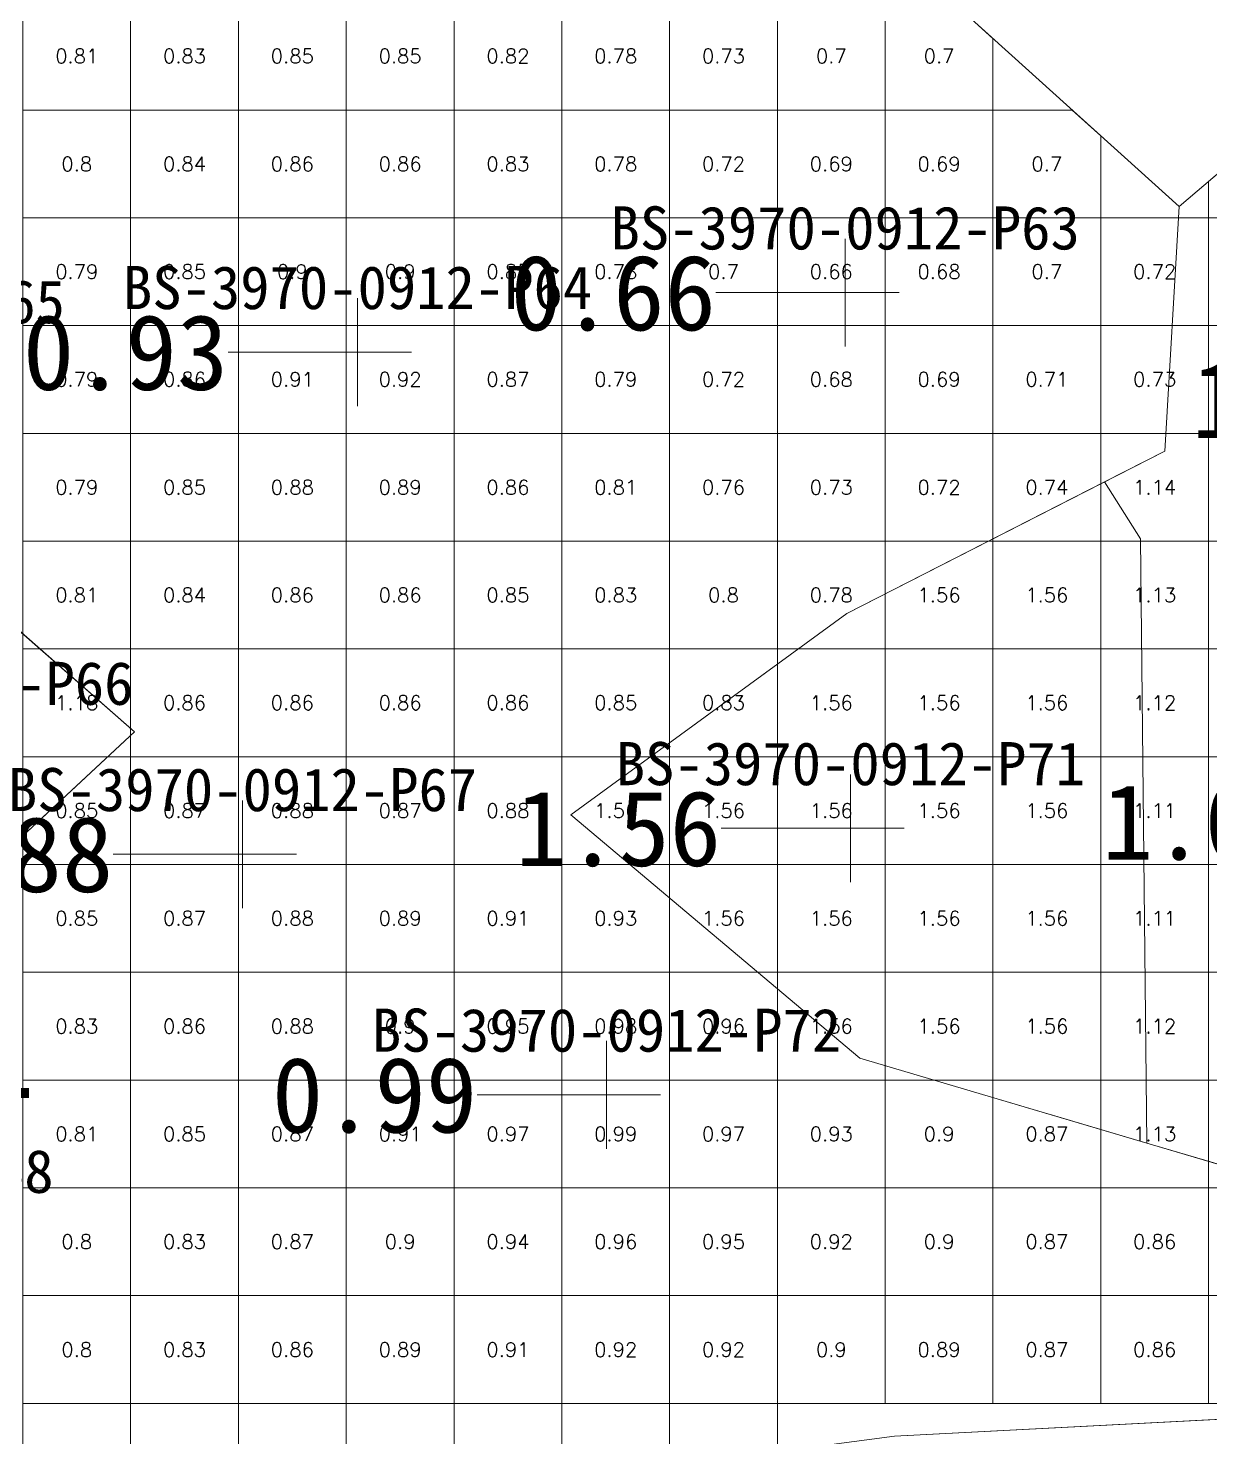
# Model space of a CAD drawing. Header units: inches. Extents: x 469759 to 470079, y 4349683 to 4349873.
# Drawn here: x 469912.99 to 469923.95, y 4349715.65 to 4349728.72 of the extents above; entities that cross this region are included whole.
import ezdxf
from ezdxf.enums import TextEntityAlignment as Align

# ---------------------------------------------------------------- set-up
doc = ezdxf.new("R2010")
doc.units = ezdxf.units.IN
doc.header["$MEASUREMENT"] = 0
for name, color, linetype, lineweight in [('0.500-1.000', 7, 'Continuous', 0), ('1.000-1.500', 7, 'Continuous', 0), ('1.500-3.000', 7, 'Continuous', 0), ('孔口文字', 7, 'Continuous', 0), ('点', 7, 'Continuous', 0), ('爆区方格网', 7, 'Continuous', 0), ('线条', 7, 'Continuous', 0), ('钻孔', 7, 'Continuous', 0)]:
    doc.layers.add(name, color=color, linetype=linetype, lineweight=lineweight)
doc.styles.add('3dmine_textStyle_1', font='txt.shx', dxfattribs={"height": 1, "bigfont": 'gbcbig.shx'})
doc.styles.add('3dmine_textStyle_2', font='arial.ttf', dxfattribs={"height": 1})
doc.styles.add('3dmine_textStyle_3', font='SimSun.ttf', dxfattribs={"height": 1})

msp = doc.modelspace()

# ---------------------------------------------------------------- hatches: boundary and pattern name
at = {"layer": '钻孔', "linetype": 'Continuous', "lineweight": 0, "true_color": 0x00ffff, "extrusion": (0, 1, 0)}
for points in [[(-469921.568, 3959.978), (-469920.568, 3959.978), (-469920.568, 3971.978), (-469921.568, 3971.978)], [(-469917.044, 3960.016), (-469916.044, 3960.016), (-469916.044, 3972.016), (-469917.044, 3972.016)], [(-469915.977, 3959.966), (-469914.977, 3959.966), (-469914.977, 3971.966), (-469915.977, 3971.966)], [(-469919.354, 3960.002), (-469918.354, 3960.002), (-469918.354, 3972.002), (-469919.354, 3972.002)]]:
    msp.add_hatch(color=4, dxfattribs=at).paths.add_polyline_path(points, flags=0)
at = {"layer": '钻孔', "linetype": 'Continuous', "lineweight": 0, "true_color": 0xff0000, "extrusion": (0, 1, 0)}
msp.add_hatch(color=1, dxfattribs=at).paths.add_polyline_path([(-469921.616, 3960.088), (-469920.616, 3960.088), (-469920.616, 3972.088), (-469921.616, 3972.088)], flags=0)

# ---------------------------------------------------------------- linework, layer by layer
at = {"color": 5, "linetype": 'Continuous', "lineweight": 0, "true_color": 0x0000ff}
msp.add_lwpolyline([(469915.764, 4349714.957), (469921.027, 4349715.653), (469925.145, 4349715.868), (469926.549, 4349712.881)], dxfattribs=at)
at = {"layer": '0.500-1.000', "color": 4, "linetype": 'Continuous', "lineweight": 0, "true_color": 0x00ffff}
for points in [[(469902.938, 4349715.24), (469902.991, 4349718.641), (469905.85, 4349718.712), (469907.908, 4349719.21), (469911.776, 4349720.145), (469912.026, 4349720.376), (469913.975, 4349722.189), (469912.874, 4349723.155), (469911.818, 4349724.082), (469905.264, 4349722.716), (469904.503, 4349722.558), (469904.876, 4349722.931), (469906.003, 4349724.058), (469908.152, 4349725.58), (469911.152, 4349728.58), (469912.241, 4349729.4), (469913.154, 4349730.088), (469916.154, 4349733.088), (469916.815, 4349734.154), (469917.687, 4349735.561), (469920.687, 4349738.561), (469925.874, 4349738.479)], [(469925.874, 4349738.479), (469922.963, 4349736.144), (469925.761, 4349733.349), (469925.965, 4349733.146), (469921.112, 4349729.369), (469922.115, 4349728.463), (469923.665, 4349727.062), (469923.534, 4349724.793), (469920.583, 4349723.287), (469919.533, 4349722.521), (469918.022, 4349721.419), (469920.703, 4349719.16), (469924.829, 4349717.94), (469928.233, 4349716.028), (469927.204, 4349715.975), (469921.027, 4349715.653), (469915.764, 4349714.957)]]:
    msp.add_lwpolyline(points, dxfattribs=at)
at = {"layer": '1.000-1.500', "color": 5, "linetype": 'Continuous', "lineweight": 0, "true_color": 0x0000ff}
msp.add_lwpolyline([(469949.512, 4349715.803), (469943.724, 4349715.656), (469941.95, 4349715.712), (469938.431, 4349715.822), (469933.569, 4349715.96), (469932.674, 4349715.972), (469928.233, 4349716.028), (469924.829, 4349717.94), (469923.957, 4349718.198), (469923.368, 4349718.372), (469923.307, 4349723.981), (469922.974, 4349724.507), (469923.534, 4349724.793), (469923.665, 4349727.062), (469925.873, 4349728.943), (469926.289, 4349729.298), (469925.965, 4349733.146), (469931.684, 4349735.18), (469932.001, 4349730.059)], dxfattribs=at)
at = {"layer": '1.000-1.500', "color": 1, "linetype": 'Continuous', "lineweight": 0, "true_color": 0xff0000}
msp.add_lwpolyline([(469913.975, 4349722.189), (469911.776, 4349720.145), (469909.238, 4349719.531), (469908.58, 4349723.407), (469911.818, 4349724.082), (469913.975, 4349722.189)], dxfattribs=at)
at = {"layer": '1.500-3.000', "color": 5, "linetype": 'Continuous', "lineweight": 0, "true_color": 0x0000ff}
msp.add_lwpolyline([(469923.307, 4349723.981), (469923.368, 4349718.372), (469920.703, 4349719.16), (469918.022, 4349721.419), (469920.583, 4349723.287), (469922.974, 4349724.507), (469923.307, 4349723.981)], dxfattribs=at)
at = {"layer": '点', "color": 138, "linetype": 'Continuous', "lineweight": 0, "true_color": 0x004c4c}
for points, elevation in [([(469920.568, 4349725.764), (469920.568, 4349726.764)], 3971.978), ([(469916.044, 4349725.211), (469916.044, 4349726.211)], 3972.016), ([(469921.068, 4349726.264), (469920.068, 4349726.264)], 3971.978), ([(469916.544, 4349725.711), (469915.544, 4349725.711)], 3972.016), ([(469920.616, 4349720.794), (469920.616, 4349721.794)], 3972.088), ([(469914.977, 4349720.553), (469914.977, 4349721.553)], 3971.966), ([(469921.116, 4349721.294), (469920.116, 4349721.294)], 3972.088), ([(469915.477, 4349721.053), (469914.477, 4349721.053)], 3971.966), ([(469918.354, 4349718.321), (469918.354, 4349719.321)], 3972.002), ([(469918.854, 4349718.821), (469917.854, 4349718.821)], 3972.002)]:
    msp.add_lwpolyline(points, dxfattribs=dict(at, elevation=elevation))
at = {"layer": '爆区方格网', "color": 4, "linetype": 'Continuous', "lineweight": 0, "true_color": 0x00ffff, "elevation": 3972.002}
for points in [[(469913.939, 4349727.958), (469912.939, 4349727.958), (469912.939, 4349728.958), (469913.939, 4349728.958), (469913.939, 4349727.958)], [(469914.939, 4349727.958), (469913.939, 4349727.958), (469913.939, 4349728.958), (469914.939, 4349728.958), (469914.939, 4349727.958)], [(469915.939, 4349727.958), (469914.939, 4349727.958), (469914.939, 4349728.958), (469915.939, 4349728.958), (469915.939, 4349727.958)], [(469916.939, 4349727.958), (469915.939, 4349727.958), (469915.939, 4349728.958), (469916.939, 4349728.958), (469916.939, 4349727.958)], [(469917.939, 4349727.958), (469916.939, 4349727.958), (469916.939, 4349728.958), (469917.939, 4349728.958), (469917.939, 4349727.958)], [(469918.939, 4349727.958), (469917.939, 4349727.958), (469917.939, 4349728.958), (469918.939, 4349728.958), (469918.939, 4349727.958)], [(469919.939, 4349727.958), (469918.939, 4349727.958), (469918.939, 4349728.958), (469919.939, 4349728.958), (469919.939, 4349727.958)], [(469920.939, 4349727.958), (469919.939, 4349727.958), (469919.939, 4349728.958), (469920.939, 4349728.958), (469920.939, 4349727.958)], [(469921.939, 4349728.622), (469921.939, 4349727.958), (469920.939, 4349727.958), (469920.939, 4349728.958), (469921.567, 4349728.958), (469921.939, 4349728.622)], [(469913.939, 4349726.958), (469912.939, 4349726.958), (469912.939, 4349727.958), (469913.939, 4349727.958), (469913.939, 4349726.958)], [(469914.939, 4349726.958), (469913.939, 4349726.958), (469913.939, 4349727.958), (469914.939, 4349727.958), (469914.939, 4349726.958)], [(469915.939, 4349726.958), (469914.939, 4349726.958), (469914.939, 4349727.958), (469915.939, 4349727.958), (469915.939, 4349726.958)], [(469916.939, 4349726.958), (469915.939, 4349726.958), (469915.939, 4349727.958), (469916.939, 4349727.958), (469916.939, 4349726.958)], [(469917.939, 4349726.958), (469916.939, 4349726.958), (469916.939, 4349727.958), (469917.939, 4349727.958), (469917.939, 4349726.958)], [(469918.939, 4349726.958), (469917.939, 4349726.958), (469917.939, 4349727.958), (469918.939, 4349727.958), (469918.939, 4349726.958)], [(469919.939, 4349726.958), (469918.939, 4349726.958), (469918.939, 4349727.958), (469919.939, 4349727.958), (469919.939, 4349726.958)], [(469920.939, 4349726.958), (469919.939, 4349726.958), (469919.939, 4349727.958), (469920.939, 4349727.958), (469920.939, 4349726.958)], [(469921.939, 4349726.958), (469920.939, 4349726.958), (469920.939, 4349727.958), (469921.939, 4349727.958), (469921.939, 4349726.958)], [(469922.939, 4349727.718), (469922.939, 4349726.958), (469921.939, 4349726.958), (469921.939, 4349727.958), (469922.673, 4349727.958), (469922.939, 4349727.718)], [(469913.939, 4349725.958), (469912.939, 4349725.958), (469912.939, 4349726.958), (469913.939, 4349726.958), (469913.939, 4349725.958)], [(469914.939, 4349725.958), (469913.939, 4349725.958), (469913.939, 4349726.958), (469914.939, 4349726.958), (469914.939, 4349725.958)], [(469915.939, 4349725.958), (469914.939, 4349725.958), (469914.939, 4349726.958), (469915.939, 4349726.958), (469915.939, 4349725.958)], [(469916.939, 4349725.958), (469915.939, 4349725.958), (469915.939, 4349726.958), (469916.939, 4349726.958), (469916.939, 4349725.958)], [(469917.939, 4349725.958), (469916.939, 4349725.958), (469916.939, 4349726.958), (469917.939, 4349726.958), (469917.939, 4349725.958)], [(469918.939, 4349725.958), (469917.939, 4349725.958), (469917.939, 4349726.958), (469918.939, 4349726.958), (469918.939, 4349725.958)], [(469919.939, 4349725.958), (469918.939, 4349725.958), (469918.939, 4349726.958), (469919.939, 4349726.958), (469919.939, 4349725.958)], [(469920.939, 4349725.958), (469919.939, 4349725.958), (469919.939, 4349726.958), (469920.939, 4349726.958), (469920.939, 4349725.958)], [(469921.939, 4349725.958), (469920.939, 4349725.958), (469920.939, 4349726.958), (469921.939, 4349726.958), (469921.939, 4349725.958)], [(469922.939, 4349725.958), (469921.939, 4349725.958), (469921.939, 4349726.958), (469922.939, 4349726.958), (469922.939, 4349725.958)], [(469923.939, 4349725.958), (469922.939, 4349725.958), (469922.939, 4349726.958), (469923.939, 4349726.958), (469923.939, 4349725.958)], [(469913.939, 4349724.958), (469912.939, 4349724.958), (469912.939, 4349725.958), (469913.939, 4349725.958), (469913.939, 4349724.958)], [(469914.939, 4349724.958), (469913.939, 4349724.958), (469913.939, 4349725.958), (469914.939, 4349725.958), (469914.939, 4349724.958)], [(469915.939, 4349724.958), (469914.939, 4349724.958), (469914.939, 4349725.958), (469915.939, 4349725.958), (469915.939, 4349724.958)], [(469916.939, 4349724.958), (469915.939, 4349724.958), (469915.939, 4349725.958), (469916.939, 4349725.958), (469916.939, 4349724.958)], [(469917.939, 4349724.958), (469916.939, 4349724.958), (469916.939, 4349725.958), (469917.939, 4349725.958), (469917.939, 4349724.958)], [(469918.939, 4349724.958), (469917.939, 4349724.958), (469917.939, 4349725.958), (469918.939, 4349725.958), (469918.939, 4349724.958)], [(469919.939, 4349724.958), (469918.939, 4349724.958), (469918.939, 4349725.958), (469919.939, 4349725.958), (469919.939, 4349724.958)], [(469920.939, 4349724.958), (469919.939, 4349724.958), (469919.939, 4349725.958), (469920.939, 4349725.958), (469920.939, 4349724.958)], [(469921.939, 4349724.958), (469920.939, 4349724.958), (469920.939, 4349725.958), (469921.939, 4349725.958), (469921.939, 4349724.958)], [(469922.939, 4349724.958), (469921.939, 4349724.958), (469921.939, 4349725.958), (469922.939, 4349725.958), (469922.939, 4349724.958)], [(469923.939, 4349724.958), (469922.939, 4349724.958), (469922.939, 4349725.958), (469923.939, 4349725.958), (469923.939, 4349724.958)], [(469913.939, 4349723.958), (469912.939, 4349723.958), (469912.939, 4349724.958), (469913.939, 4349724.958), (469913.939, 4349723.958)], [(469914.939, 4349723.958), (469913.939, 4349723.958), (469913.939, 4349724.958), (469914.939, 4349724.958), (469914.939, 4349723.958)], [(469915.939, 4349723.958), (469914.939, 4349723.958), (469914.939, 4349724.958), (469915.939, 4349724.958), (469915.939, 4349723.958)], [(469916.939, 4349723.958), (469915.939, 4349723.958), (469915.939, 4349724.958), (469916.939, 4349724.958), (469916.939, 4349723.958)], [(469917.939, 4349723.958), (469916.939, 4349723.958), (469916.939, 4349724.958), (469917.939, 4349724.958), (469917.939, 4349723.958)], [(469918.939, 4349723.958), (469917.939, 4349723.958), (469917.939, 4349724.958), (469918.939, 4349724.958), (469918.939, 4349723.958)], [(469919.939, 4349723.958), (469918.939, 4349723.958), (469918.939, 4349724.958), (469919.939, 4349724.958), (469919.939, 4349723.958)], [(469920.939, 4349723.958), (469919.939, 4349723.958), (469919.939, 4349724.958), (469920.939, 4349724.958), (469920.939, 4349723.958)], [(469921.939, 4349723.958), (469920.939, 4349723.958), (469920.939, 4349724.958), (469921.939, 4349724.958), (469921.939, 4349723.958)], [(469922.939, 4349723.958), (469921.939, 4349723.958), (469921.939, 4349724.958), (469922.939, 4349724.958), (469922.939, 4349723.958)], [(469913.939, 4349722.958), (469912.939, 4349722.958), (469912.939, 4349723.958), (469913.939, 4349723.958), (469913.939, 4349722.958)], [(469914.939, 4349722.958), (469913.939, 4349722.958), (469913.939, 4349723.958), (469914.939, 4349723.958), (469914.939, 4349722.958)], [(469915.939, 4349722.958), (469914.939, 4349722.958), (469914.939, 4349723.958), (469915.939, 4349723.958), (469915.939, 4349722.958)], [(469916.939, 4349722.958), (469915.939, 4349722.958), (469915.939, 4349723.958), (469916.939, 4349723.958), (469916.939, 4349722.958)], [(469917.939, 4349722.958), (469916.939, 4349722.958), (469916.939, 4349723.958), (469917.939, 4349723.958), (469917.939, 4349722.958)], [(469918.939, 4349722.958), (469917.939, 4349722.958), (469917.939, 4349723.958), (469918.939, 4349723.958), (469918.939, 4349722.958)], [(469919.939, 4349722.958), (469918.939, 4349722.958), (469918.939, 4349723.958), (469919.939, 4349723.958), (469919.939, 4349722.958)], [(469920.939, 4349722.958), (469919.939, 4349722.958), (469919.939, 4349723.958), (469920.939, 4349723.958), (469920.939, 4349722.958)], [(469914.939, 4349721.958), (469913.939, 4349721.958), (469913.939, 4349722.958), (469914.939, 4349722.958), (469914.939, 4349721.958)], [(469915.939, 4349721.958), (469914.939, 4349721.958), (469914.939, 4349722.958), (469915.939, 4349722.958), (469915.939, 4349721.958)], [(469916.939, 4349721.958), (469915.939, 4349721.958), (469915.939, 4349722.958), (469916.939, 4349722.958), (469916.939, 4349721.958)], [(469917.939, 4349721.958), (469916.939, 4349721.958), (469916.939, 4349722.958), (469917.939, 4349722.958), (469917.939, 4349721.958)], [(469918.939, 4349721.958), (469917.939, 4349721.958), (469917.939, 4349722.958), (469918.939, 4349722.958), (469918.939, 4349721.958)], [(469919.939, 4349721.958), (469918.939, 4349721.958), (469918.939, 4349722.958), (469919.939, 4349722.958), (469919.939, 4349721.958)], [(469913.939, 4349720.958), (469912.939, 4349720.958), (469912.939, 4349721.958), (469913.939, 4349721.958), (469913.939, 4349720.958)], [(469914.939, 4349720.958), (469913.939, 4349720.958), (469913.939, 4349721.958), (469914.939, 4349721.958), (469914.939, 4349720.958)], [(469915.939, 4349720.958), (469914.939, 4349720.958), (469914.939, 4349721.958), (469915.939, 4349721.958), (469915.939, 4349720.958)], [(469916.939, 4349720.958), (469915.939, 4349720.958), (469915.939, 4349721.958), (469916.939, 4349721.958), (469916.939, 4349720.958)], [(469917.939, 4349720.958), (469916.939, 4349720.958), (469916.939, 4349721.958), (469917.939, 4349721.958), (469917.939, 4349720.958)], [(469913.939, 4349719.958), (469912.939, 4349719.958), (469912.939, 4349720.958), (469913.939, 4349720.958), (469913.939, 4349719.958)], [(469914.939, 4349719.958), (469913.939, 4349719.958), (469913.939, 4349720.958), (469914.939, 4349720.958), (469914.939, 4349719.958)], [(469915.939, 4349719.958), (469914.939, 4349719.958), (469914.939, 4349720.958), (469915.939, 4349720.958), (469915.939, 4349719.958)], [(469916.939, 4349719.958), (469915.939, 4349719.958), (469915.939, 4349720.958), (469916.939, 4349720.958), (469916.939, 4349719.958)], [(469917.939, 4349719.958), (469916.939, 4349719.958), (469916.939, 4349720.958), (469917.939, 4349720.958), (469917.939, 4349719.958)], [(469918.939, 4349719.958), (469917.939, 4349719.958), (469917.939, 4349720.958), (469918.939, 4349720.958), (469918.939, 4349719.958)], [(469913.939, 4349718.958), (469912.939, 4349718.958), (469912.939, 4349719.958), (469913.939, 4349719.958), (469913.939, 4349718.958)], [(469914.939, 4349718.958), (469913.939, 4349718.958), (469913.939, 4349719.958), (469914.939, 4349719.958), (469914.939, 4349718.958)], [(469915.939, 4349718.958), (469914.939, 4349718.958), (469914.939, 4349719.958), (469915.939, 4349719.958), (469915.939, 4349718.958)], [(469916.939, 4349718.958), (469915.939, 4349718.958), (469915.939, 4349719.958), (469916.939, 4349719.958), (469916.939, 4349718.958)], [(469917.939, 4349718.958), (469916.939, 4349718.958), (469916.939, 4349719.958), (469917.939, 4349719.958), (469917.939, 4349718.958)], [(469918.939, 4349718.958), (469917.939, 4349718.958), (469917.939, 4349719.958), (469918.939, 4349719.958), (469918.939, 4349718.958)], [(469919.939, 4349718.958), (469918.939, 4349718.958), (469918.939, 4349719.958), (469919.939, 4349719.958), (469919.939, 4349718.958)], [(469913.939, 4349717.958), (469912.939, 4349717.958), (469912.939, 4349718.958), (469913.939, 4349718.958), (469913.939, 4349717.958)], [(469914.939, 4349717.958), (469913.939, 4349717.958), (469913.939, 4349718.958), (469914.939, 4349718.958), (469914.939, 4349717.958)], [(469915.939, 4349717.958), (469914.939, 4349717.958), (469914.939, 4349718.958), (469915.939, 4349718.958), (469915.939, 4349717.958)], [(469916.939, 4349717.958), (469915.939, 4349717.958), (469915.939, 4349718.958), (469916.939, 4349718.958), (469916.939, 4349717.958)], [(469917.939, 4349717.958), (469916.939, 4349717.958), (469916.939, 4349718.958), (469917.939, 4349718.958), (469917.939, 4349717.958)], [(469918.939, 4349717.958), (469917.939, 4349717.958), (469917.939, 4349718.958), (469918.939, 4349718.958), (469918.939, 4349717.958)], [(469919.939, 4349717.958), (469918.939, 4349717.958), (469918.939, 4349718.958), (469919.939, 4349718.958), (469919.939, 4349717.958)], [(469920.939, 4349717.958), (469919.939, 4349717.958), (469919.939, 4349718.958), (469920.939, 4349718.958), (469920.939, 4349717.958)], [(469921.939, 4349717.958), (469920.939, 4349717.958), (469920.939, 4349718.958), (469921.939, 4349718.958), (469921.939, 4349717.958)], [(469922.939, 4349718.499), (469922.461, 4349718.641), (469922.461, 4349718.641), (469922.939, 4349718.499), (469922.939, 4349717.958), (469921.939, 4349717.958), (469921.939, 4349718.958), (469922.939, 4349718.958), (469922.939, 4349718.499)], [(469913.939, 4349716.958), (469912.939, 4349716.958), (469912.939, 4349717.958), (469913.939, 4349717.958), (469913.939, 4349716.958)], [(469914.939, 4349716.958), (469913.939, 4349716.958), (469913.939, 4349717.958), (469914.939, 4349717.958), (469914.939, 4349716.958)], [(469915.939, 4349716.958), (469914.939, 4349716.958), (469914.939, 4349717.958), (469915.939, 4349717.958), (469915.939, 4349716.958)], [(469916.939, 4349716.958), (469915.939, 4349716.958), (469915.939, 4349717.958), (469916.939, 4349717.958), (469916.939, 4349716.958)], [(469917.939, 4349716.958), (469916.939, 4349716.958), (469916.939, 4349717.958), (469917.939, 4349717.958), (469917.939, 4349716.958)], [(469918.939, 4349716.958), (469917.939, 4349716.958), (469917.939, 4349717.958), (469918.939, 4349717.958), (469918.939, 4349716.958)], [(469919.939, 4349716.958), (469918.939, 4349716.958), (469918.939, 4349717.958), (469919.939, 4349717.958), (469919.939, 4349716.958)], [(469920.939, 4349716.958), (469919.939, 4349716.958), (469919.939, 4349717.958), (469920.939, 4349717.958), (469920.939, 4349716.958)], [(469921.939, 4349716.958), (469920.939, 4349716.958), (469920.939, 4349717.958), (469921.939, 4349717.958), (469921.939, 4349716.958)], [(469922.939, 4349716.958), (469921.939, 4349716.958), (469921.939, 4349717.958), (469922.939, 4349717.958), (469922.939, 4349716.958)], [(469923.939, 4349716.958), (469922.939, 4349716.958), (469922.939, 4349717.958), (469923.939, 4349717.958), (469923.939, 4349716.958)], [(469924.939, 4349716.958), (469923.939, 4349716.958), (469923.939, 4349717.958), (469924.939, 4349717.958), (469924.939, 4349716.958)], [(469913.939, 4349715.958), (469912.939, 4349715.958), (469912.939, 4349716.958), (469913.939, 4349716.958), (469913.939, 4349715.958)], [(469914.939, 4349715.958), (469913.939, 4349715.958), (469913.939, 4349716.958), (469914.939, 4349716.958), (469914.939, 4349715.958)], [(469915.939, 4349715.958), (469914.939, 4349715.958), (469914.939, 4349716.958), (469915.939, 4349716.958), (469915.939, 4349715.958)], [(469916.939, 4349715.958), (469915.939, 4349715.958), (469915.939, 4349716.958), (469916.939, 4349716.958), (469916.939, 4349715.958)], [(469917.939, 4349715.958), (469916.939, 4349715.958), (469916.939, 4349716.958), (469917.939, 4349716.958), (469917.939, 4349715.958)], [(469918.939, 4349715.958), (469917.939, 4349715.958), (469917.939, 4349716.958), (469918.939, 4349716.958), (469918.939, 4349715.958)], [(469919.939, 4349715.958), (469918.939, 4349715.958), (469918.939, 4349716.958), (469919.939, 4349716.958), (469919.939, 4349715.958)], [(469920.939, 4349715.958), (469919.939, 4349715.958), (469919.939, 4349716.958), (469920.939, 4349716.958), (469920.939, 4349715.958)], [(469921.939, 4349715.958), (469920.939, 4349715.958), (469920.939, 4349716.958), (469921.939, 4349716.958), (469921.939, 4349715.958)], [(469922.939, 4349715.958), (469921.939, 4349715.958), (469921.939, 4349716.958), (469922.939, 4349716.958), (469922.939, 4349715.958)], [(469923.939, 4349715.958), (469922.939, 4349715.958), (469922.939, 4349716.958), (469923.939, 4349716.958), (469923.939, 4349715.958)], [(469924.939, 4349715.958), (469923.939, 4349715.958), (469923.939, 4349716.958), (469924.939, 4349716.958), (469924.939, 4349715.958)], [(469913.939, 4349714.969), (469912.939, 4349714.985), (469912.939, 4349715.958), (469913.939, 4349715.958), (469913.939, 4349714.969)], [(469914.939, 4349714.962), (469914.033, 4349714.968), (469913.939, 4349714.969), (469913.939, 4349715.958), (469914.939, 4349715.958), (469914.939, 4349714.962)], [(469915.939, 4349714.98), (469915.771, 4349714.958), (469915.599, 4349714.958), (469915.275, 4349714.96), (469914.939, 4349714.962), (469914.939, 4349715.958), (469915.939, 4349715.958), (469915.939, 4349714.98)], [(469916.939, 4349715.112), (469915.939, 4349714.98), (469915.939, 4349715.958), (469916.939, 4349715.958), (469916.939, 4349715.112)], [(469917.939, 4349715.245), (469916.939, 4349715.112), (469916.939, 4349715.958), (469917.939, 4349715.958), (469917.939, 4349715.245)], [(469918.939, 4349715.377), (469917.939, 4349715.245), (469917.939, 4349715.958), (469918.939, 4349715.958), (469918.939, 4349715.377)], [(469919.939, 4349715.509), (469918.939, 4349715.377), (469918.939, 4349715.958), (469919.939, 4349715.958), (469919.939, 4349715.509)]]:
    msp.add_lwpolyline(points, dxfattribs=at)
at = {"layer": '爆区方格网', "color": 5, "linetype": 'Continuous', "lineweight": 0, "true_color": 0x0000ff}
for points, elevation in [([(469924.939, 4349726.958), (469923.939, 4349726.958), (469923.939, 4349727.295), (469924.717, 4349727.958), (469924.939, 4349727.958), (469924.939, 4349726.958)], 3972.167), ([(469924.939, 4349725.958), (469923.939, 4349725.958), (469923.939, 4349726.958), (469924.939, 4349726.958), (469924.939, 4349725.958)], 3972.167), ([(469924.939, 4349724.958), (469923.939, 4349724.958), (469923.939, 4349725.958), (469924.939, 4349725.958), (469924.939, 4349724.958)], 3972.167), ([(469923.939, 4349723.958), (469922.939, 4349723.958), (469922.939, 4349724.958), (469923.939, 4349724.958), (469923.939, 4349723.958)], 3972.167), ([(469924.939, 4349723.958), (469923.939, 4349723.958), (469923.939, 4349724.958), (469924.939, 4349724.958), (469924.939, 4349723.958)], 3972.167), ([(469921.939, 4349722.958), (469920.939, 4349722.958), (469920.939, 4349723.958), (469921.939, 4349723.958), (469921.939, 4349722.958)], 3972.088), ([(469922.939, 4349722.958), (469921.939, 4349722.958), (469921.939, 4349723.958), (469922.939, 4349723.958), (469922.939, 4349722.958)], 3972.088), ([(469923.939, 4349722.958), (469922.939, 4349722.958), (469922.939, 4349723.958), (469923.939, 4349723.958), (469923.939, 4349722.958)], 3972.167), ([(469924.939, 4349722.958), (469923.939, 4349722.958), (469923.939, 4349723.958), (469924.939, 4349723.958), (469924.939, 4349722.958)], 3972.167), ([(469913.939, 4349721.958), (469912.939, 4349721.958), (469912.939, 4349722.958), (469913.939, 4349722.958), (469913.939, 4349721.958)], 3971.891), ([(469920.939, 4349721.958), (469919.939, 4349721.958), (469919.939, 4349722.958), (469920.939, 4349722.958), (469920.939, 4349721.958)], 3972.088), ([(469921.939, 4349721.958), (469920.939, 4349721.958), (469920.939, 4349722.958), (469921.939, 4349722.958), (469921.939, 4349721.958)], 3972.088), ([(469922.939, 4349721.958), (469921.939, 4349721.958), (469921.939, 4349722.958), (469922.939, 4349722.958), (469922.939, 4349721.958)], 3972.088), ([(469923.939, 4349721.958), (469922.939, 4349721.958), (469922.939, 4349722.958), (469923.939, 4349722.958), (469923.939, 4349721.958)], 3972.167), ([(469924.939, 4349721.958), (469923.939, 4349721.958), (469923.939, 4349722.958), (469924.939, 4349722.958), (469924.939, 4349721.958)], 3972.167), ([(469918.939, 4349720.958), (469917.939, 4349720.958), (469917.939, 4349721.958), (469918.939, 4349721.958), (469918.939, 4349720.958)], 3972.088), ([(469919.939, 4349720.958), (469918.939, 4349720.958), (469918.939, 4349721.958), (469919.939, 4349721.958), (469919.939, 4349720.958)], 3972.088), ([(469920.939, 4349720.958), (469919.939, 4349720.958), (469919.939, 4349721.958), (469920.939, 4349721.958), (469920.939, 4349720.958)], 3972.088), ([(469921.939, 4349720.958), (469920.939, 4349720.958), (469920.939, 4349721.958), (469921.939, 4349721.958), (469921.939, 4349720.958)], 3972.088), ([(469922.939, 4349720.958), (469921.939, 4349720.958), (469921.939, 4349721.958), (469922.939, 4349721.958), (469922.939, 4349720.958)], 3972.088), ([(469923.939, 4349720.958), (469922.939, 4349720.958), (469922.939, 4349721.958), (469923.939, 4349721.958), (469923.939, 4349720.958)], 3972.167), ([(469924.939, 4349720.958), (469923.939, 4349720.958), (469923.939, 4349721.958), (469924.939, 4349721.958), (469924.939, 4349720.958)], 3972.167), ([(469919.939, 4349719.958), (469918.939, 4349719.958), (469918.939, 4349720.958), (469919.939, 4349720.958), (469919.939, 4349719.958)], 3972.088), ([(469920.939, 4349719.958), (469919.939, 4349719.958), (469919.939, 4349720.958), (469920.939, 4349720.958), (469920.939, 4349719.958)], 3972.088), ([(469921.939, 4349719.958), (469920.939, 4349719.958), (469920.939, 4349720.958), (469921.939, 4349720.958), (469921.939, 4349719.958)], 3972.088), ([(469922.939, 4349719.958), (469921.939, 4349719.958), (469921.939, 4349720.958), (469922.939, 4349720.958), (469922.939, 4349719.958)], 3972.088), ([(469923.939, 4349719.958), (469922.939, 4349719.958), (469922.939, 4349720.958), (469923.939, 4349720.958), (469923.939, 4349719.958)], 3972.167), ([(469924.939, 4349719.958), (469923.939, 4349719.958), (469923.939, 4349720.958), (469924.939, 4349720.958), (469924.939, 4349719.958)], 3972.167), ([(469920.939, 4349718.958), (469919.939, 4349718.958), (469919.939, 4349719.958), (469920.939, 4349719.958), (469920.939, 4349718.958)], 3972.088), ([(469921.939, 4349718.958), (469920.939, 4349718.958), (469920.939, 4349719.958), (469921.939, 4349719.958), (469921.939, 4349718.958)], 3972.088), ([(469922.939, 4349718.958), (469921.939, 4349718.958), (469921.939, 4349719.958), (469922.939, 4349719.958), (469922.939, 4349718.958)], 3972.088), ([(469923.939, 4349718.958), (469922.939, 4349718.958), (469922.939, 4349719.958), (469923.939, 4349719.958), (469923.939, 4349718.958)], 3972.167), ([(469924.939, 4349718.958), (469923.939, 4349718.958), (469923.939, 4349719.958), (469924.939, 4349719.958), (469924.939, 4349718.958)], 3972.167), ([(469923.939, 4349717.958), (469922.939, 4349717.958), (469922.939, 4349718.499), (469923.368, 4349718.372), (469923.368, 4349718.372), (469922.939, 4349718.499), (469922.939, 4349718.958), (469923.939, 4349718.958), (469923.939, 4349717.958)], 3972.167), ([(469924.939, 4349717.958), (469923.939, 4349717.958), (469923.939, 4349718.958), (469924.939, 4349718.958), (469924.939, 4349717.958)], 3972.167)]:
    msp.add_lwpolyline(points, dxfattribs=dict(at, elevation=elevation))
at = {"layer": '线条', "color": 138, "linetype": 'Continuous', "lineweight": 0, "true_color": 0x004c4c}
for points, elevation in [([(469920.568, 4349726.264), (469920.568, 4349726.264), (469920.568, 4349726.264)], 3971.978), ([(469916.044, 4349725.711), (469916.044, 4349725.711), (469916.044, 4349725.711)], 3972.016), ([(469920.616, 4349721.294), (469920.616, 4349721.294), (469920.616, 4349721.294)], 3972.088), ([(469914.977, 4349721.053), (469914.977, 4349721.053), (469914.977, 4349721.053)], 3971.966), ([(469918.354, 4349718.821), (469918.354, 4349718.821), (469918.354, 4349718.821)], 3972.002)]:
    msp.add_lwpolyline(points, dxfattribs=dict(at, elevation=elevation))
at = {"layer": '钻孔', "color": 4, "linetype": 'Continuous', "lineweight": 0, "true_color": 0x00ffff}
for points, elevation in [([(469920.568, 4349726.264), (469919.368, 4349726.264)], 3971.978), ([(469920.568, 4349726.264), (469919.368, 4349726.264)], 3959.978), ([(469916.044, 4349725.711), (469914.844, 4349725.711)], 3972.016), ([(469916.044, 4349725.711), (469914.844, 4349725.711)], 3960.016), ([(469914.977, 4349721.053), (469913.777, 4349721.053)], 3971.966), ([(469914.977, 4349721.053), (469913.777, 4349721.053)], 3959.966), ([(469918.354, 4349718.821), (469917.154, 4349718.821)], 3972.002), ([(469918.354, 4349718.821), (469917.154, 4349718.821)], 3960.002)]:
    msp.add_lwpolyline(points, dxfattribs=dict(at, elevation=elevation))
at = {"layer": '钻孔', "color": 1, "linetype": 'Continuous', "lineweight": 0, "true_color": 0xff0000}
for elevation in [3972.088, 3960.088]:
    msp.add_lwpolyline([(469920.616, 4349721.294), (469919.416, 4349721.294)], dxfattribs=dict(at, elevation=elevation))

# ---------------------------------------------------------------- texts
at = {"color": 4, "linetype": 'Continuous', "lineweight": 0, "true_color": 0x00ffff, "style": '3dmine_textStyle_1'}
for s, p in [('0.81', (469913.439, 4349728.458, 3972.002)), ('0.83', (469914.439, 4349728.458, 3972.002)), ('0.85', (469915.439, 4349728.458, 3972.002)), ('0.85', (469916.439, 4349728.458, 3972.002)), ('0.82', (469917.439, 4349728.458, 3972.002)), ('0.78', (469918.439, 4349728.458, 3972.002)), ('0.73', (469919.439, 4349728.458, 3972.002)), ('0.7', (469920.439, 4349728.458, 3972.002)), ('0.7', (469921.439, 4349728.458, 3972.002)), ('0.8', (469913.439, 4349727.458, 3972.002)), ('0.84', (469914.439, 4349727.458, 3972.002)), ('0.86', (469915.439, 4349727.458, 3972.002)), ('0.86', (469916.439, 4349727.458, 3972.002)), ('0.83', (469917.439, 4349727.458, 3972.002)), ('0.78', (469918.439, 4349727.458, 3972.002)), ('0.72', (469919.439, 4349727.458, 3972.002)), ('0.69', (469920.439, 4349727.458, 3972.002)), ('0.69', (469921.439, 4349727.458, 3972.002)), ('0.7', (469922.439, 4349727.458, 3972.002)), ('0.79', (469913.439, 4349726.458, 3972.002)), ('0.85', (469914.439, 4349726.458, 3972.002)), ('0.9', (469915.439, 4349726.458, 3972.002)), ('0.9', (469916.439, 4349726.458, 3972.002)), ('0.85', (469917.439, 4349726.458, 3972.002)), ('0.78', (469918.439, 4349726.458, 3972.002)), ('0.7', (469919.439, 4349726.458, 3972.002)), ('0.66', (469920.439, 4349726.458, 3972.002)), ('0.68', (469921.439, 4349726.458, 3972.002)), ('0.7', (469922.439, 4349726.458, 3972.002)), ('0.72', (469923.439, 4349726.458, 3972.002)), ('0.79', (469913.439, 4349725.458, 3972.002)), ('0.86', (469914.439, 4349725.458, 3972.002)), ('0.91', (469915.439, 4349725.458, 3972.002)), ('0.92', (469916.439, 4349725.458, 3972.002)), ('0.87', (469917.439, 4349725.458, 3972.002)), ('0.79', (469918.439, 4349725.458, 3972.002)), ('0.72', (469919.439, 4349725.458, 3972.002)), ('0.68', (469920.439, 4349725.458, 3972.002)), ('0.69', (469921.439, 4349725.458, 3972.002)), ('0.71', (469922.439, 4349725.458, 3972.002)), ('0.73', (469923.439, 4349725.458, 3972.002)), ('0.79', (469913.439, 4349724.458, 3972.002)), ('0.85', (469914.439, 4349724.458, 3972.002)), ('0.88', (469915.439, 4349724.458, 3972.002)), ('0.89', (469916.439, 4349724.458, 3972.002)), ('0.86', (469917.439, 4349724.458, 3972.002)), ('0.81', (469918.439, 4349724.458, 3972.002)), ('0.76', (469919.439, 4349724.458, 3972.002)), ('0.73', (469920.439, 4349724.458, 3972.002)), ('0.72', (469921.439, 4349724.458, 3972.002)), ('0.74', (469922.439, 4349724.458, 3972.002)), ('0.81', (469913.439, 4349723.458, 3972.002)), ('0.84', (469914.439, 4349723.458, 3972.002)), ('0.86', (469915.439, 4349723.458, 3972.002)), ('0.86', (469916.439, 4349723.458, 3972.002)), ('0.85', (469917.439, 4349723.458, 3972.002)), ('0.83', (469918.439, 4349723.458, 3972.002)), ('0.8', (469919.439, 4349723.458, 3972.002)), ('0.78', (469920.439, 4349723.458, 3972.002)), ('0.86', (469914.439, 4349722.458, 3972.002)), ('0.86', (469915.439, 4349722.458, 3972.002)), ('0.86', (469916.439, 4349722.458, 3972.002)), ('0.86', (469917.439, 4349722.458, 3972.002)), ('0.85', (469918.439, 4349722.458, 3972.002)), ('0.83', (469919.439, 4349722.458, 3972.002)), ('0.85', (469913.439, 4349721.458, 3972.002)), ('0.87', (469914.439, 4349721.458, 3972.002)), ('0.88', (469915.439, 4349721.458, 3972.002)), ('0.87', (469916.439, 4349721.458, 3972.002)), ('0.88', (469917.439, 4349721.458, 3972.002)), ('0.85', (469913.439, 4349720.458, 3972.002)), ('0.87', (469914.439, 4349720.458, 3972.002)), ('0.88', (469915.439, 4349720.458, 3972.002)), ('0.89', (469916.439, 4349720.458, 3972.002)), ('0.91', (469917.439, 4349720.458, 3972.002)), ('0.93', (469918.439, 4349720.458, 3972.002)), ('0.83', (469913.439, 4349719.458, 3972.002)), ('0.86', (469914.439, 4349719.458, 3972.002)), ('0.88', (469915.439, 4349719.458, 3972.002)), ('0.9', (469916.439, 4349719.458, 3972.002)), ('0.95', (469917.439, 4349719.458, 3972.002)), ('0.98', (469918.439, 4349719.458, 3972.002)), ('0.96', (469919.439, 4349719.458, 3972.002)), ('0.81', (469913.439, 4349718.458, 3972.002)), ('0.85', (469914.439, 4349718.458, 3972.002)), ('0.87', (469915.439, 4349718.458, 3972.002)), ('0.91', (469916.439, 4349718.458, 3972.002)), ('0.97', (469917.439, 4349718.458, 3972.002)), ('0.99', (469918.439, 4349718.458, 3972.002)), ('0.97', (469919.439, 4349718.458, 3972.002)), ('0.93', (469920.439, 4349718.458, 3972.002)), ('0.9', (469921.439, 4349718.458, 3972.002)), ('0.87', (469922.439, 4349718.458, 3972.002)), ('0.8', (469913.439, 4349717.458, 3972.002)), ('0.83', (469914.439, 4349717.458, 3972.002)), ('0.87', (469915.439, 4349717.458, 3972.002)), ('0.9', (469916.439, 4349717.458, 3972.002)), ('0.94', (469917.439, 4349717.458, 3972.002)), ('0.96', (469918.439, 4349717.458, 3972.002)), ('0.95', (469919.439, 4349717.458, 3972.002)), ('0.92', (469920.439, 4349717.458, 3972.002)), ('0.9', (469921.439, 4349717.458, 3972.002)), ('0.87', (469922.439, 4349717.458, 3972.002)), ('0.86', (469923.439, 4349717.458, 3972.002)), ('0.8', (469913.439, 4349716.458, 3972.002)), ('0.83', (469914.439, 4349716.458, 3972.002)), ('0.86', (469915.439, 4349716.458, 3972.002)), ('0.89', (469916.439, 4349716.458, 3972.002)), ('0.91', (469917.439, 4349716.458, 3972.002)), ('0.92', (469918.439, 4349716.458, 3972.002)), ('0.92', (469919.439, 4349716.458, 3972.002)), ('0.9', (469920.439, 4349716.458, 3972.002)), ('0.89', (469921.439, 4349716.458, 3972.002)), ('0.87', (469922.439, 4349716.458, 3972.002)), ('0.86', (469923.439, 4349716.458, 3972.002))]:
    msp.add_text(s, height=0.1333, dxfattribs=at).set_placement(p, align=Align.MIDDLE_CENTER)
at = {"color": 5, "linetype": 'Continuous', "lineweight": 0, "true_color": 0x0000ff, "style": '3dmine_textStyle_1'}
for s, p in [('1.14', (469923.439, 4349724.458, 3972.167)), ('1.56', (469921.439, 4349723.458, 3972.088)), ('1.56', (469922.439, 4349723.458, 3972.088)), ('1.13', (469923.439, 4349723.458, 3972.167)), ('1.56', (469920.439, 4349722.458, 3972.088)), ('1.56', (469921.439, 4349722.458, 3972.088)), ('1.56', (469922.439, 4349722.458, 3972.088)), ('1.12', (469923.439, 4349722.458, 3972.167)), ('1.56', (469918.439, 4349721.458, 3972.088)), ('1.56', (469919.439, 4349721.458, 3972.088)), ('1.56', (469920.439, 4349721.458, 3972.088)), ('1.56', (469921.439, 4349721.458, 3972.088)), ('1.56', (469922.439, 4349721.458, 3972.088)), ('1.11', (469923.439, 4349721.458, 3972.167)), ('1.56', (469919.439, 4349720.458, 3972.088)), ('1.56', (469920.439, 4349720.458, 3972.088)), ('1.56', (469921.439, 4349720.458, 3972.088)), ('1.56', (469922.439, 4349720.458, 3972.088)), ('1.11', (469923.439, 4349720.458, 3972.167)), ('1.56', (469920.439, 4349719.458, 3972.088)), ('1.56', (469921.439, 4349719.458, 3972.088)), ('1.56', (469922.439, 4349719.458, 3972.088)), ('1.12', (469923.439, 4349719.458, 3972.167)), ('1.13', (469923.439, 4349718.458, 3972.167))]:
    msp.add_text(s, height=0.1333, dxfattribs=at).set_placement(p, align=Align.MIDDLE_CENTER)
at = {"color": 1, "linetype": 'Continuous', "lineweight": 0, "true_color": 0xff0000, "style": '3dmine_textStyle_1'}
msp.add_text('1.18', height=0.1333, dxfattribs=at).set_placement((469913.439, 4349722.458, 3971.891), align=Align.MIDDLE_CENTER)
at = {"color": 7, "linetype": 'Continuous', "lineweight": 0, "style": '3dmine_textStyle_2'}
msp.add_text('16号', height=1, dxfattribs=at).set_placement((469910.171, 4349718.284, 1985.963))
at = {"layer": '孔口文字', "color": 138, "linetype": 'Continuous', "lineweight": 0, "true_color": 0x004c4c, "style": '3dmine_textStyle_3'}
for s, p in [('BS-3970-0912-P63', (469920.568, 4349726.664, 3971.978)), ('BS-3970-0912-P64', (469916.044, 4349726.111, 3972.016)), ('BS-3970-0912-P65', (469911.152, 4349725.98, 3972.037)), ('BS-3970-0912-P66', (469911.788, 4349722.439, 3971.891)), ('BS-3970-0912-P71', (469920.616, 4349721.694, 3972.088)), ('BS-3970-0912-P67', (469914.977, 4349721.453, 3971.966)), ('BS-3970-0912-P72', (469918.354, 4349719.221, 3972.002)), ('BS-3970-0912-P68', (469911.047, 4349717.911, 3971.661))]:
    msp.add_text(s, height=0.4, dxfattribs=at).set_placement(p, align=Align.CENTER)
at = {"layer": '钻孔', "color": 4, "linetype": 'Continuous', "lineweight": 0, "true_color": 0x00ffff, "style": '3dmine_textStyle_3'}
for s, p in [('0.66', (469919.368, 4349726.264, 3971.978)), ('0.93', (469914.844, 4349725.711, 3972.016)), ('0.88', (469913.777, 4349721.053, 3971.966)), ('0.99', (469917.154, 4349718.821, 3972.002))]:
    msp.add_text(s, height=0.7, dxfattribs=at).set_placement(p, align=Align.MIDDLE_RIGHT)
at = {"layer": '钻孔', "color": 5, "linetype": 'Continuous', "lineweight": 0, "true_color": 0x0000ff, "style": '3dmine_textStyle_3'}
for s, p in [('1.16', (469925.687, 4349725.265, 3972.193)), ('1.06', (469924.856, 4349721.353, 3971.955))]:
    msp.add_text(s, height=0.7, dxfattribs=at).set_placement(p, align=Align.MIDDLE_RIGHT)
at = {"layer": '钻孔', "color": 1, "linetype": 'Continuous', "lineweight": 0, "true_color": 0xff0000, "style": '3dmine_textStyle_3'}
msp.add_text('1.56', height=0.7, dxfattribs=at).set_placement((469919.416, 4349721.294, 3972.088), align=Align.MIDDLE_RIGHT)

doc.saveas('drawing.dxf')
